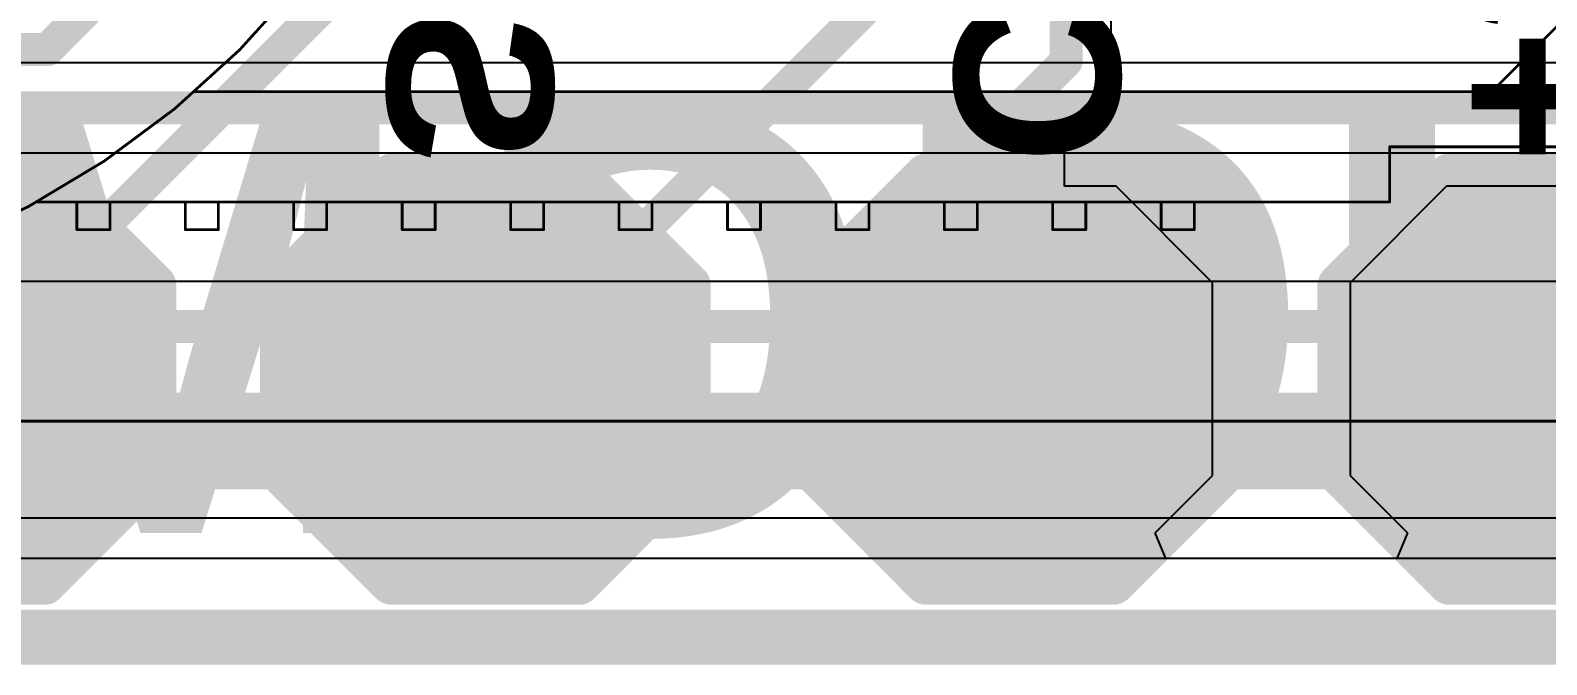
# Model space of a CAD drawing. Header units: inches. Extents: x -11 to 5433, y -4 to 5447.
# Drawn here: x 17.2 to 24.19, y -3.63 to -0.7 of the extents above; entities that cross this region are included whole.
import ezdxf

# ---------------------------------------------------------------- set-up
doc = ezdxf.new("R2010")
doc.units = ezdxf.units.IN
for name, color, linetype in [('Board_outline', 216, 'Continuous'), ('Bottom Layer', 5, 'Continuous'), ('Bottom Overlay', 54, 'Continuous'), ('Bottom Paste', 16, 'Continuous'), ('Bottom Solder', 6, 'Continuous'), ('Ground', 16, 'Continuous'), ('Mechanical 4', 56, 'Continuous'), ('Power', 76, 'Continuous'), ('Top Layer', 1, 'Continuous'), ('Top Overlay', 2, 'Continuous')]:
    doc.layers.add(name, color=color, linetype=linetype)
doc.styles.add('Arial_Bold', font='', dxfattribs={"height": 0.2})
doc.styles.get('Arial_Bold').set_extended_font_data('Arial', bold=True)

# ---------------------------------------------------------------- blocks, each defined once
blk = doc.blocks.new('T__________B_19')
at = {"layer": 'Bottom Layer'}
blk.add_hatch(color=5, dxfattribs=at).paths.add_polyline_path([(0.381, 0.762), (-0.381, 0.762), (-0.762, 0.381), (-0.762, -0.381), (-0.381, -0.762), (0.381, -0.762), (0.762, -0.381), (0.762, 0.381)])
at = {"layer": 'Bottom Paste'}
blk.add_hatch(color=16, dxfattribs=at).paths.add_polyline_path([(0.381, 0.762), (-0.381, 0.762), (-0.762, 0.381), (-0.762, -0.381), (-0.381, -0.762), (0.381, -0.762), (0.762, -0.381), (0.762, 0.381)])
at = {"layer": 'Bottom Solder'}
blk.add_hatch(color=6, dxfattribs=at).paths.add_polyline_path([(0.4318, 0.8636), (-0.4318, 0.8636), (-0.8636, 0.4318), (-0.8636, -0.4318), (-0.4318, -0.8636), (0.4318, -0.8636), (0.8636, -0.4318), (0.8636, 0.4318)])
at = {"layer": 'Bottom Overlay'}
for points in [[(-0.4318, 0.9398, 0.2, 0.2, 0), (-0.9398, 0.4318, 0.2, 0.2, 0)], [(0.4318, 0.9398, 0.2, 0.2, 0), (-0.4318, 0.9398, 0.2, 0.2, 0)], [(0.9398, 0.4318, 0.2, 0.2, 0), (0.4318, 0.9398, 0.2, 0.2, 0)], [(-0.9398, 0.4318, 0.2, 0.2, 0), (-0.9398, -0.4318, 0.2, 0.2, 0)], [(0.9398, 0.4318, 0.2, 0.2, 0), (0.9398, -0.4318, 0.2, 0.2, 0)], [(-0.4318, -0.9398, 0.2, 0.2, 0), (-0.9398, -0.4318, 0.2, 0.2, 0)], [(0.9398, -0.4318, 0.2, 0.2, 0), (0.4318, -0.9398, 0.2, 0.2, 0)], [(0.4318, -0.9398, 0.2, 0.2, 0), (-0.4318, -0.9398, 0.2, 0.2, 0)]]:
    blk.add_lwpolyline(points, format="xyseb", dxfattribs=at)
for points in [[(-0.4818, 0.9398, 0.1, 0.1, 1), (-0.3818, 0.9398, 0.1, 0.1, 1)], [(-0.4818, 0.9398, 0.1, 0.1, 1), (-0.3818, 0.9398, 0.1, 0.1, 1)], [(0.3818, 0.9398, 0.1, 0.1, 1), (0.4818, 0.9398, 0.1, 0.1, 1)], [(0.3818, 0.9398, 0.1, 0.1, 1), (0.4818, 0.9398, 0.1, 0.1, 1)], [(-0.9898, 0.4318, 0.1, 0.1, 1), (-0.8898, 0.4318, 0.1, 0.1, 1)], [(-0.9898, 0.4318, 0.1, 0.1, 1), (-0.8898, 0.4318, 0.1, 0.1, 1)], [(0.8898, 0.4318, 0.1, 0.1, 1), (0.9898, 0.4318, 0.1, 0.1, 1)], [(0.8898, 0.4318, 0.1, 0.1, 1), (0.9898, 0.4318, 0.1, 0.1, 1)], [(-0.9898, -0.4318, 0.1, 0.1, 1), (-0.8898, -0.4318, 0.1, 0.1, 1)], [(-0.9898, -0.4318, 0.1, 0.1, 1), (-0.8898, -0.4318, 0.1, 0.1, 1)], [(0.8898, -0.4318, 0.1, 0.1, 1), (0.9898, -0.4318, 0.1, 0.1, 1)], [(0.8898, -0.4318, 0.1, 0.1, 1), (0.9898, -0.4318, 0.1, 0.1, 1)], [(-0.4818, -0.9398, 0.1, 0.1, 1), (-0.3818, -0.9398, 0.1, 0.1, 1)], [(-0.4818, -0.9398, 0.1, 0.1, 1), (-0.3818, -0.9398, 0.1, 0.1, 1)], [(0.3818, -0.9398, 0.1, 0.1, 1), (0.4818, -0.9398, 0.1, 0.1, 1)], [(0.3818, -0.9398, 0.1, 0.1, 1), (0.4818, -0.9398, 0.1, 0.1, 1)]]:
    blk.add_lwpolyline(points, format="xyseb", close=True, dxfattribs=at)
blk = doc.blocks.new('T__________B_119')
at = {"layer": 'Bottom Layer'}
blk.add_hatch(color=5, dxfattribs=at).paths.add_polyline_path([(0.381, 0.762), (-0.381, 0.762), (-0.762, 0.381), (-0.762, -0.381), (-0.381, -0.762), (0.381, -0.762), (0.762, -0.381), (0.762, 0.381)])
at = {"layer": 'Bottom Paste'}
blk.add_hatch(color=16, dxfattribs=at).paths.add_polyline_path([(0.381, 0.762), (-0.381, 0.762), (-0.762, 0.381), (-0.762, -0.381), (-0.381, -0.762), (0.381, -0.762), (0.762, -0.381), (0.762, 0.381)])
at = {"layer": 'Bottom Solder'}
blk.add_hatch(color=6, dxfattribs=at).paths.add_polyline_path([(0.4318, 0.8636), (-0.4318, 0.8636), (-0.8636, 0.4318), (-0.8636, -0.4318), (-0.4318, -0.8636), (0.4318, -0.8636), (0.8636, -0.4318), (0.8636, 0.4318)])
at = {"layer": 'Bottom Overlay'}
for points in [[(-0.9398, 0.4318, 0.2, 0.2, 0), (-0.4318, 0.9398, 0.2, 0.2, 0)], [(-0.4318, 0.9398, 0.2, 0.2, 0), (0.4318, 0.9398, 0.2, 0.2, 0)], [(0.4318, 0.9398, 0.2, 0.2, 0), (0.9398, 0.4318, 0.2, 0.2, 0)], [(-0.9398, -0.4318, 0.2, 0.2, 0), (-0.9398, 0.4318, 0.2, 0.2, 0)], [(0.9398, -0.4318, 0.2, 0.2, 0), (0.9398, 0.4318, 0.2, 0.2, 0)], [(-0.9398, -0.4318, 0.2, 0.2, 0), (-0.4318, -0.9398, 0.2, 0.2, 0)], [(0.4318, -0.9398, 0.2, 0.2, 0), (0.9398, -0.4318, 0.2, 0.2, 0)], [(-0.4318, -0.9398, 0.2, 0.2, 0), (0.4318, -0.9398, 0.2, 0.2, 0)]]:
    blk.add_lwpolyline(points, format="xyseb", dxfattribs=at)
for points in [[(-0.4818, 0.9398, 0.1, 0.1, 1), (-0.3818, 0.9398, 0.1, 0.1, 1)], [(-0.4818, 0.9398, 0.1, 0.1, 1), (-0.3818, 0.9398, 0.1, 0.1, 1)], [(0.3818, 0.9398, 0.1, 0.1, 1), (0.4818, 0.9398, 0.1, 0.1, 1)], [(0.3818, 0.9398, 0.1, 0.1, 1), (0.4818, 0.9398, 0.1, 0.1, 1)], [(-0.9898, 0.4318, 0.1, 0.1, 1), (-0.8898, 0.4318, 0.1, 0.1, 1)], [(-0.9898, 0.4318, 0.1, 0.1, 1), (-0.8898, 0.4318, 0.1, 0.1, 1)], [(0.8898, 0.4318, 0.1, 0.1, 1), (0.9898, 0.4318, 0.1, 0.1, 1)], [(0.8898, 0.4318, 0.1, 0.1, 1), (0.9898, 0.4318, 0.1, 0.1, 1)], [(-0.9898, -0.4318, 0.1, 0.1, 1), (-0.8898, -0.4318, 0.1, 0.1, 1)], [(-0.9898, -0.4318, 0.1, 0.1, 1), (-0.8898, -0.4318, 0.1, 0.1, 1)], [(0.8898, -0.4318, 0.1, 0.1, 1), (0.9898, -0.4318, 0.1, 0.1, 1)], [(0.8898, -0.4318, 0.1, 0.1, 1), (0.9898, -0.4318, 0.1, 0.1, 1)], [(-0.4818, -0.9398, 0.1, 0.1, 1), (-0.3818, -0.9398, 0.1, 0.1, 1)], [(-0.4818, -0.9398, 0.1, 0.1, 1), (-0.3818, -0.9398, 0.1, 0.1, 1)], [(0.3818, -0.9398, 0.1, 0.1, 1), (0.4818, -0.9398, 0.1, 0.1, 1)], [(0.3818, -0.9398, 0.1, 0.1, 1), (0.4818, -0.9398, 0.1, 0.1, 1)]]:
    blk.add_lwpolyline(points, format="xyseb", close=True, dxfattribs=at)
blk = doc.blocks.new('T__________B_120')
at = {"layer": 'Bottom Layer'}
blk.add_hatch(color=5, dxfattribs=at).paths.add_polyline_path([(0.381, 0.762), (-0.381, 0.762), (-0.762, 0.381), (-0.762, -0.381), (-0.381, -0.762), (0.381, -0.762), (0.762, -0.381), (0.762, 0.381)])
at = {"layer": 'Bottom Paste'}
blk.add_hatch(color=16, dxfattribs=at).paths.add_polyline_path([(0.381, 0.762), (-0.381, 0.762), (-0.762, 0.381), (-0.762, -0.381), (-0.381, -0.762), (0.381, -0.762), (0.762, -0.381), (0.762, 0.381)])
at = {"layer": 'Bottom Solder'}
blk.add_hatch(color=6, dxfattribs=at).paths.add_polyline_path([(0.4318, 0.8636), (-0.4318, 0.8636), (-0.8636, 0.4318), (-0.8636, -0.4318), (-0.4318, -0.8636), (0.4318, -0.8636), (0.8636, -0.4318), (0.8636, 0.4318)])
at = {"layer": 'Bottom Overlay'}
for points in [[(-0.9398, 0.4318, 0.2, 0.2, 0), (-0.4318, 0.9398, 0.2, 0.2, 0)], [(-0.4318, 0.9398, 0.2, 0.2, 0), (0.4318, 0.9398, 0.2, 0.2, 0)], [(0.4318, 0.9398, 0.2, 0.2, 0), (0.9398, 0.4318, 0.2, 0.2, 0)], [(-0.9398, -0.4318, 0.2, 0.2, 0), (-0.9398, 0.4318, 0.2, 0.2, 0)], [(0.9398, -0.4318, 0.2, 0.2, 0), (0.9398, 0.4318, 0.2, 0.2, 0)], [(-0.9398, -0.4318, 0.2, 0.2, 0), (-0.4318, -0.9398, 0.2, 0.2, 0)], [(0.4318, -0.9398, 0.2, 0.2, 0), (0.9398, -0.4318, 0.2, 0.2, 0)], [(-0.4318, -0.9398, 0.2, 0.2, 0), (0.4318, -0.9398, 0.2, 0.2, 0)]]:
    blk.add_lwpolyline(points, format="xyseb", dxfattribs=at)
for points in [[(-0.4818, 0.9398, 0.1, 0.1, 1), (-0.3818, 0.9398, 0.1, 0.1, 1)], [(-0.4818, 0.9398, 0.1, 0.1, 1), (-0.3818, 0.9398, 0.1, 0.1, 1)], [(0.3818, 0.9398, 0.1, 0.1, 1), (0.4818, 0.9398, 0.1, 0.1, 1)], [(0.3818, 0.9398, 0.1, 0.1, 1), (0.4818, 0.9398, 0.1, 0.1, 1)], [(-0.9898, 0.4318, 0.1, 0.1, 1), (-0.8898, 0.4318, 0.1, 0.1, 1)], [(-0.9898, 0.4318, 0.1, 0.1, 1), (-0.8898, 0.4318, 0.1, 0.1, 1)], [(0.8898, 0.4318, 0.1, 0.1, 1), (0.9898, 0.4318, 0.1, 0.1, 1)], [(0.8898, 0.4318, 0.1, 0.1, 1), (0.9898, 0.4318, 0.1, 0.1, 1)], [(-0.9898, -0.4318, 0.1, 0.1, 1), (-0.8898, -0.4318, 0.1, 0.1, 1)], [(-0.9898, -0.4318, 0.1, 0.1, 1), (-0.8898, -0.4318, 0.1, 0.1, 1)], [(0.8898, -0.4318, 0.1, 0.1, 1), (0.9898, -0.4318, 0.1, 0.1, 1)], [(0.8898, -0.4318, 0.1, 0.1, 1), (0.9898, -0.4318, 0.1, 0.1, 1)], [(-0.4818, -0.9398, 0.1, 0.1, 1), (-0.3818, -0.9398, 0.1, 0.1, 1)], [(-0.4818, -0.9398, 0.1, 0.1, 1), (-0.3818, -0.9398, 0.1, 0.1, 1)], [(0.3818, -0.9398, 0.1, 0.1, 1), (0.4818, -0.9398, 0.1, 0.1, 1)], [(0.3818, -0.9398, 0.1, 0.1, 1), (0.4818, -0.9398, 0.1, 0.1, 1)]]:
    blk.add_lwpolyline(points, format="xyseb", close=True, dxfattribs=at)
blk = doc.blocks.new('T__________B_121')
at = {"layer": 'Bottom Layer'}
blk.add_hatch(color=5, dxfattribs=at).paths.add_polyline_path([(0.381, 0.762), (-0.381, 0.762), (-0.762, 0.381), (-0.762, -0.381), (-0.381, -0.762), (0.381, -0.762), (0.762, -0.381), (0.762, 0.381)])
at = {"layer": 'Bottom Paste'}
blk.add_hatch(color=16, dxfattribs=at).paths.add_polyline_path([(0.381, 0.762), (-0.381, 0.762), (-0.762, 0.381), (-0.762, -0.381), (-0.381, -0.762), (0.381, -0.762), (0.762, -0.381), (0.762, 0.381)])
at = {"layer": 'Bottom Solder'}
blk.add_hatch(color=6, dxfattribs=at).paths.add_polyline_path([(0.4318, 0.8636), (-0.4318, 0.8636), (-0.8636, 0.4318), (-0.8636, -0.4318), (-0.4318, -0.8636), (0.4318, -0.8636), (0.8636, -0.4318), (0.8636, 0.4318)])
at = {"layer": 'Bottom Overlay'}
for points in [[(-0.4318, 0.9398, 0.2, 0.2, 0), (-0.9398, 0.4318, 0.2, 0.2, 0)], [(-0.4318, 0.9398, 0.2, 0.2, 0), (0.4318, 0.9398, 0.2, 0.2, 0)], [(0.4318, 0.9398, 0.2, 0.2, 0), (0.9398, 0.4318, 0.2, 0.2, 0)], [(-0.9398, 0.4318, 0.2, 0.2, 0), (-0.9398, -0.4318, 0.2, 0.2, 0)], [(0.9398, 0.4318, 0.2, 0.2, 0), (0.9398, -0.4318, 0.2, 0.2, 0)], [(-0.9398, -0.4318, 0.2, 0.2, 0), (-0.4318, -0.9398, 0.2, 0.2, 0)], [(0.9398, -0.4318, 0.2, 0.2, 0), (0.4318, -0.9398, 0.2, 0.2, 0)], [(-0.4318, -0.9398, 0.2, 0.2, 0), (0.4318, -0.9398, 0.2, 0.2, 0)]]:
    blk.add_lwpolyline(points, format="xyseb", dxfattribs=at)
for points in [[(-0.4818, 0.9398, 0.1, 0.1, 1), (-0.3818, 0.9398, 0.1, 0.1, 1)], [(-0.4818, 0.9398, 0.1, 0.1, 1), (-0.3818, 0.9398, 0.1, 0.1, 1)], [(0.3818, 0.9398, 0.1, 0.1, 1), (0.4818, 0.9398, 0.1, 0.1, 1)], [(0.3818, 0.9398, 0.1, 0.1, 1), (0.4818, 0.9398, 0.1, 0.1, 1)], [(-0.9898, 0.4318, 0.1, 0.1, 1), (-0.8898, 0.4318, 0.1, 0.1, 1)], [(-0.9898, 0.4318, 0.1, 0.1, 1), (-0.8898, 0.4318, 0.1, 0.1, 1)], [(0.8898, 0.4318, 0.1, 0.1, 1), (0.9898, 0.4318, 0.1, 0.1, 1)], [(0.8898, 0.4318, 0.1, 0.1, 1), (0.9898, 0.4318, 0.1, 0.1, 1)], [(-0.9898, -0.4318, 0.1, 0.1, 1), (-0.8898, -0.4318, 0.1, 0.1, 1)], [(-0.9898, -0.4318, 0.1, 0.1, 1), (-0.8898, -0.4318, 0.1, 0.1, 1)], [(0.8898, -0.4318, 0.1, 0.1, 1), (0.9898, -0.4318, 0.1, 0.1, 1)], [(0.8898, -0.4318, 0.1, 0.1, 1), (0.9898, -0.4318, 0.1, 0.1, 1)], [(-0.4818, -0.9398, 0.1, 0.1, 1), (-0.3818, -0.9398, 0.1, 0.1, 1)], [(-0.4818, -0.9398, 0.1, 0.1, 1), (-0.3818, -0.9398, 0.1, 0.1, 1)], [(0.3818, -0.9398, 0.1, 0.1, 1), (0.4818, -0.9398, 0.1, 0.1, 1)], [(0.3818, -0.9398, 0.1, 0.1, 1), (0.4818, -0.9398, 0.1, 0.1, 1)]]:
    blk.add_lwpolyline(points, format="xyseb", close=True, dxfattribs=at)

msp = doc.modelspace()

# ---------------------------------------------------------------- linework, layer by layer
at = {"layer": 'Board_outline'}
msp.add_lwpolyline([(-9.9266, -3.5, 0.254, 0.254, 0), (66.0734, -3.5, 0.254, 0.254, 0)], format="xyseb", dxfattribs=at)
at = {"layer": 'Bottom Layer'}
for p, q in [((22.1853, -0.8463), (22.1853, 1.9552)), ((22.1695, -0.9256), (22.1853, -0.8463)), ((22.1853, -0.8463), (22.1853, -0.8463)), ((22.1246, -0.9928), (22.1695, -0.9256)), ((21.9711, -1.1463), (22.1246, -0.9928)), ((22.1246, -0.9928), (22.1246, -0.9928)), ((21.9711, -1.4224), (21.9711, -1.1463)), ((22.2084, -1.4224), (21.9711, -1.4224)), ((22.6529, -1.8669), (22.2084, -1.4224)), ((23.7324, -1.4224), (23.2879, -1.8669)), ((24.6214, -1.4224), (23.7324, -1.4224)), ((22.6529, -2.7559), (22.6529, -1.8669)), ((23.2879, -1.8669), (23.2879, -2.7559)), ((22.3887, -3.0201), (22.6529, -2.7559)), ((23.2879, -2.7559), (23.5521, -3.0201)), ((22.4373, -3.1374), (22.3887, -3.0201)), ((23.5521, -3.0201), (23.5035, -3.1374)), ((23.5035, -3.1374), (22.4373, -3.1374))]:
    msp.add_line(p, q, dxfattribs=at)
for points in [[(21.9781, -0.8463, 0.1524, 0.1524, 0), (21.9781, 2.3316, 0.1524, 0.1524, 0)], [(17.2789, -0.7925, 0.1524, 0.1524, 0), (20.0731, 2.0017, 0.1524, 0.1524, 0)], [(16.834, -2.3114, 0.1524, 0.1524, 0), (20.7081, 1.5627, 0.1524, 0.1524, 0)], [(19.345, -2.3114, 0.1524, 0.1524, 0), (21.3431, -0.3133, 0.1524, 0.1524, 0)], [(15.888, -0.7925, 0.1524, 0.1524, 0), (17.2789, -0.7925, 0.1524, 0.1524, 0)], [(21.7639, -1.0605, 0.1524, 0.1524, 0), (21.9781, -0.8463, 0.1524, 0.1524, 0)], [(21.7639, -2.3114, 0.1524, 0.1524, 0), (21.7639, -1.0605, 0.1524, 0.1524, 0)], [(24.1769, -2.3114, 0.3048, 0.3048, 0), (28.321, -2.3114, 0.3048, 0.3048, 0)], [(19.2989, -2.3114, 0.1524, 0.1524, 0), (19.345, -2.3114, 0.1524, 0.1524, 0)]]:
    msp.add_lwpolyline(points, format="xyseb", dxfattribs=at)
for points in [[(17.2408, -0.7925, 0.0762, 0.0762, 1), (17.317, -0.7925, 0.0762, 0.0762, 1)], [(17.2408, -0.7925, 0.0762, 0.0762, 1), (17.317, -0.7925, 0.0762, 0.0762, 1)], [(21.94, -0.8463, 0.0762, 0.0762, 1), (22.0162, -0.8463, 0.0762, 0.0762, 1)], [(21.94, -0.8463, 0.0762, 0.0762, 1), (22.0162, -0.8463, 0.0762, 0.0762, 1)], [(21.7258, -1.0605, 0.0762, 0.0762, 1), (21.802, -1.0605, 0.0762, 0.0762, 1)], [(21.7258, -1.0605, 0.0762, 0.0762, 1), (21.802, -1.0605, 0.0762, 0.0762, 1)], [(24.1007, -2.3114, 0.1524, 0.1524, 1), (24.2531, -2.3114, 0.1524, 0.1524, 1)], [(19.2608, -2.3114, 0.0762, 0.0762, 1), (19.337, -2.3114, 0.0762, 0.0762, 1)], [(19.3069, -2.3114, 0.0762, 0.0762, 1), (19.3831, -2.3114, 0.0762, 0.0762, 1)], [(19.3069, -2.3114, 0.0762, 0.0762, 1), (19.3831, -2.3114, 0.0762, 0.0762, 1)], [(21.7258, -2.3114, 0.0762, 0.0762, 1), (21.802, -2.3114, 0.0762, 0.0762, 1)]]:
    msp.add_lwpolyline(points, format="xyseb", close=True, dxfattribs=at)
at = {"layer": 'Ground'}
for p, q in [((34.123, -0.8533), (15.4407, -0.8533)), ((15.3549, -1.2677), (34.213, -1.2677)), ((33.3983, -1.8616), (15.7436, -1.8616)), ((12.1822, -2.9509), (32.1388, -2.9509)), ((32.1186, -3.1374), (-9.9266, -3.1374))]:
    msp.add_line(p, q, dxfattribs=at)
for points in [[(15.3549, -1.0605, 0.1524, 0.1524, 0), (34.6073, -1.0605, 0.1524, 0.1524, 0)], [(15.6578, -2.0688, 0.1524, 0.1524, 0), (33.7694, -2.0688, 0.1524, 0.1524, 0)], [(12.1822, -2.7178, 0.2032, 0.2032, 0), (32.5564, -2.7178, 0.2032, 0.2032, 0)]]:
    msp.add_lwpolyline(points, format="xyseb", dxfattribs=at)
at = {"layer": 'Mechanical 4'}
for points in [[(19.3747, 2.125, 0.0127, 0.0127, 1), (11.1197, 2.125, 0.0127, 0.0127, 1)], [(17.956, -0.9865, 0.00635, 0.00635, 1), (17.9624, -0.9865, 0.00635, 0.00635, 1)], [(23.9372, -0.9865, 0.00635, 0.00635, 1), (23.9435, -0.9865, 0.00635, 0.00635, 1)], [(23.9372, -0.9865, 0.00635, 0.00635, 1), (23.9435, -0.9865, 0.00635, 0.00635, 1)], [(23.4673, -1.2405, 0.00635, 0.00635, 1), (23.4736, -1.2405, 0.00635, 0.00635, 1)], [(23.4673, -1.2405, 0.00635, 0.00635, 1), (23.4736, -1.2405, 0.00635, 0.00635, 1)], [(17.2278, -1.4945, 0.00635, 0.00635, 1), (17.2342, -1.4945, 0.00635, 0.00635, 1)], [(17.4119, -1.4945, 0.00635, 0.00635, 1), (17.4183, -1.4945, 0.00635, 0.00635, 1)], [(17.5643, -1.4945, 0.00635, 0.00635, 1), (17.5707, -1.4945, 0.00635, 0.00635, 1)], [(17.9121, -1.4945, 0.00635, 0.00635, 1), (17.9184, -1.4945, 0.00635, 0.00635, 1)], [(18.0645, -1.4945, 0.00635, 0.00635, 1), (18.0708, -1.4945, 0.00635, 0.00635, 1)], [(18.4122, -1.4945, 0.00635, 0.00635, 1), (18.4185, -1.4945, 0.00635, 0.00635, 1)], [(18.5646, -1.4945, 0.00635, 0.00635, 1), (18.5709, -1.4945, 0.00635, 0.00635, 1)], [(18.9123, -1.4945, 0.00635, 0.00635, 1), (18.9187, -1.4945, 0.00635, 0.00635, 1)], [(19.0647, -1.4945, 0.00635, 0.00635, 1), (19.0711, -1.4945, 0.00635, 0.00635, 1)], [(19.4124, -1.4945, 0.00635, 0.00635, 1), (19.4188, -1.4945, 0.00635, 0.00635, 1)], [(19.5648, -1.4945, 0.00635, 0.00635, 1), (19.5712, -1.4945, 0.00635, 0.00635, 1)], [(19.9126, -1.4945, 0.00635, 0.00635, 1), (19.9189, -1.4945, 0.00635, 0.00635, 1)], [(20.065, -1.4945, 0.00635, 0.00635, 1), (20.0713, -1.4945, 0.00635, 0.00635, 1)], [(20.4127, -1.4945, 0.00635, 0.00635, 1), (20.419, -1.4945, 0.00635, 0.00635, 1)], [(20.5651, -1.4945, 0.00635, 0.00635, 1), (20.5714, -1.4945, 0.00635, 0.00635, 1)], [(20.9128, -1.4945, 0.00635, 0.00635, 1), (20.9192, -1.4945, 0.00635, 0.00635, 1)], [(21.0652, -1.4945, 0.00635, 0.00635, 1), (21.0716, -1.4945, 0.00635, 0.00635, 1)], [(21.4129, -1.4945, 0.00635, 0.00635, 1), (21.4193, -1.4945, 0.00635, 0.00635, 1)], [(21.5653, -1.4945, 0.00635, 0.00635, 1), (21.5717, -1.4945, 0.00635, 0.00635, 1)], [(21.9131, -1.4945, 0.00635, 0.00635, 1), (21.9194, -1.4945, 0.00635, 0.00635, 1)], [(22.0655, -1.4945, 0.00635, 0.00635, 1), (22.0718, -1.4945, 0.00635, 0.00635, 1)], [(22.4132, -1.4945, 0.00635, 0.00635, 1), (22.4195, -1.4945, 0.00635, 0.00635, 1)], [(22.5656, -1.4945, 0.00635, 0.00635, 1), (22.5719, -1.4945, 0.00635, 0.00635, 1)], [(23.4673, -1.4945, 0.00635, 0.00635, 1), (23.4736, -1.4945, 0.00635, 0.00635, 1)], [(23.4673, -1.4945, 0.00635, 0.00635, 1), (23.4736, -1.4945, 0.00635, 0.00635, 1)], [(17.4119, -1.622, 0.00635, 0.00635, 1), (17.4183, -1.622, 0.00635, 0.00635, 1)], [(17.4119, -1.622, 0.00635, 0.00635, 1), (17.4183, -1.622, 0.00635, 0.00635, 1)], [(17.5643, -1.622, 0.00635, 0.00635, 1), (17.5707, -1.622, 0.00635, 0.00635, 1)], [(17.5643, -1.622, 0.00635, 0.00635, 1), (17.5707, -1.622, 0.00635, 0.00635, 1)], [(17.9121, -1.622, 0.00635, 0.00635, 1), (17.9184, -1.622, 0.00635, 0.00635, 1)], [(17.9121, -1.622, 0.00635, 0.00635, 1), (17.9184, -1.622, 0.00635, 0.00635, 1)], [(18.0645, -1.622, 0.00635, 0.00635, 1), (18.0708, -1.622, 0.00635, 0.00635, 1)], [(18.0645, -1.622, 0.00635, 0.00635, 1), (18.0708, -1.622, 0.00635, 0.00635, 1)], [(18.4122, -1.622, 0.00635, 0.00635, 1), (18.4185, -1.622, 0.00635, 0.00635, 1)], [(18.4122, -1.622, 0.00635, 0.00635, 1), (18.4185, -1.622, 0.00635, 0.00635, 1)], [(18.5646, -1.622, 0.00635, 0.00635, 1), (18.5709, -1.622, 0.00635, 0.00635, 1)], [(18.5646, -1.622, 0.00635, 0.00635, 1), (18.5709, -1.622, 0.00635, 0.00635, 1)], [(18.9123, -1.622, 0.00635, 0.00635, 1), (18.9187, -1.622, 0.00635, 0.00635, 1)], [(18.9123, -1.622, 0.00635, 0.00635, 1), (18.9187, -1.622, 0.00635, 0.00635, 1)], [(19.0647, -1.622, 0.00635, 0.00635, 1), (19.0711, -1.622, 0.00635, 0.00635, 1)], [(19.0647, -1.622, 0.00635, 0.00635, 1), (19.0711, -1.622, 0.00635, 0.00635, 1)], [(19.4124, -1.622, 0.00635, 0.00635, 1), (19.4188, -1.622, 0.00635, 0.00635, 1)], [(19.4124, -1.622, 0.00635, 0.00635, 1), (19.4188, -1.622, 0.00635, 0.00635, 1)], [(19.5648, -1.622, 0.00635, 0.00635, 1), (19.5712, -1.622, 0.00635, 0.00635, 1)], [(19.5648, -1.622, 0.00635, 0.00635, 1), (19.5712, -1.622, 0.00635, 0.00635, 1)], [(19.9126, -1.622, 0.00635, 0.00635, 1), (19.9189, -1.622, 0.00635, 0.00635, 1)], [(19.9126, -1.622, 0.00635, 0.00635, 1), (19.9189, -1.622, 0.00635, 0.00635, 1)], [(20.065, -1.622, 0.00635, 0.00635, 1), (20.0713, -1.622, 0.00635, 0.00635, 1)], [(20.065, -1.622, 0.00635, 0.00635, 1), (20.0713, -1.622, 0.00635, 0.00635, 1)], [(20.4127, -1.622, 0.00635, 0.00635, 1), (20.419, -1.622, 0.00635, 0.00635, 1)], [(20.4127, -1.622, 0.00635, 0.00635, 1), (20.419, -1.622, 0.00635, 0.00635, 1)], [(20.5651, -1.622, 0.00635, 0.00635, 1), (20.5714, -1.622, 0.00635, 0.00635, 1)], [(20.5651, -1.622, 0.00635, 0.00635, 1), (20.5714, -1.622, 0.00635, 0.00635, 1)], [(20.9128, -1.622, 0.00635, 0.00635, 1), (20.9192, -1.622, 0.00635, 0.00635, 1)], [(20.9128, -1.622, 0.00635, 0.00635, 1), (20.9192, -1.622, 0.00635, 0.00635, 1)], [(21.0652, -1.622, 0.00635, 0.00635, 1), (21.0716, -1.622, 0.00635, 0.00635, 1)], [(21.0652, -1.622, 0.00635, 0.00635, 1), (21.0716, -1.622, 0.00635, 0.00635, 1)], [(21.4129, -1.622, 0.00635, 0.00635, 1), (21.4193, -1.622, 0.00635, 0.00635, 1)], [(21.4129, -1.622, 0.00635, 0.00635, 1), (21.4193, -1.622, 0.00635, 0.00635, 1)], [(21.5653, -1.622, 0.00635, 0.00635, 1), (21.5717, -1.622, 0.00635, 0.00635, 1)], [(21.5653, -1.622, 0.00635, 0.00635, 1), (21.5717, -1.622, 0.00635, 0.00635, 1)], [(21.9131, -1.622, 0.00635, 0.00635, 1), (21.9194, -1.622, 0.00635, 0.00635, 1)], [(21.9131, -1.622, 0.00635, 0.00635, 1), (21.9194, -1.622, 0.00635, 0.00635, 1)], [(22.0655, -1.622, 0.00635, 0.00635, 1), (22.0718, -1.622, 0.00635, 0.00635, 1)], [(22.0655, -1.622, 0.00635, 0.00635, 1), (22.0718, -1.622, 0.00635, 0.00635, 1)], [(22.4132, -1.622, 0.00635, 0.00635, 1), (22.4195, -1.622, 0.00635, 0.00635, 1)], [(22.4132, -1.622, 0.00635, 0.00635, 1), (22.4195, -1.622, 0.00635, 0.00635, 1)], [(22.5656, -1.622, 0.00635, 0.00635, 1), (22.5719, -1.622, 0.00635, 0.00635, 1)], [(22.5656, -1.622, 0.00635, 0.00635, 1), (22.5719, -1.622, 0.00635, 0.00635, 1)]]:
    msp.add_lwpolyline(points, format="xyseb", close=True, dxfattribs=at)
for points in [[(19.3747, 2.125, 0.0127, 0.0127, -1), (11.1197, 2.125, 0.0127, 0.0127, 0)], [(23.9404, -0.9865, 0.0127, 0.0127, 0), (25.3374, 0.4105, 0.0127, 0.0127, 0)], [(17.9592, -0.9865, 0.0127, 0.0127, 0), (23.9404, -0.9865, 0.0127, 0.0127, 0)], [(23.4705, -1.4945, 0.0127, 0.0127, 0), (23.4705, -1.2405, 0.0127, 0.0127, 0)], [(23.4705, -1.2405, 0.0127, 0.0127, 0), (24.3595, -1.2405, 0.0127, 0.0127, 0)], [(17.231, -1.4945, 0.0127, 0.0127, 0), (23.4705, -1.4945, 0.0127, 0.0127, 0)], [(17.4151, -1.622, 0.0127, 0.0127, 0), (17.4151, -1.4945, 0.0127, 0.0127, 0)], [(17.5675, -1.622, 0.0127, 0.0127, 0), (17.5675, -1.4945, 0.0127, 0.0127, 0)], [(17.9152, -1.622, 0.0127, 0.0127, 0), (17.9152, -1.4945, 0.0127, 0.0127, 0)], [(18.0676, -1.622, 0.0127, 0.0127, 0), (18.0676, -1.4945, 0.0127, 0.0127, 0)], [(18.4154, -1.622, 0.0127, 0.0127, 0), (18.4154, -1.4945, 0.0127, 0.0127, 0)], [(18.5678, -1.622, 0.0127, 0.0127, 0), (18.5678, -1.4945, 0.0127, 0.0127, 0)], [(18.9155, -1.622, 0.0127, 0.0127, 0), (18.9155, -1.4945, 0.0127, 0.0127, 0)], [(19.0679, -1.622, 0.0127, 0.0127, 0), (19.0679, -1.4945, 0.0127, 0.0127, 0)], [(19.4156, -1.622, 0.0127, 0.0127, 0), (19.4156, -1.4945, 0.0127, 0.0127, 0)], [(19.568, -1.622, 0.0127, 0.0127, 0), (19.568, -1.4945, 0.0127, 0.0127, 0)], [(19.9157, -1.622, 0.0127, 0.0127, 0), (19.9157, -1.4945, 0.0127, 0.0127, 0)], [(20.0681, -1.622, 0.0127, 0.0127, 0), (20.0681, -1.4945, 0.0127, 0.0127, 0)], [(20.4159, -1.622, 0.0127, 0.0127, 0), (20.4159, -1.4945, 0.0127, 0.0127, 0)], [(20.5683, -1.622, 0.0127, 0.0127, 0), (20.5683, -1.4945, 0.0127, 0.0127, 0)], [(20.916, -1.622, 0.0127, 0.0127, 0), (20.916, -1.4945, 0.0127, 0.0127, 0)], [(21.0684, -1.622, 0.0127, 0.0127, 0), (21.0684, -1.4945, 0.0127, 0.0127, 0)], [(21.4161, -1.622, 0.0127, 0.0127, 0), (21.4161, -1.4945, 0.0127, 0.0127, 0)], [(21.5685, -1.622, 0.0127, 0.0127, 0), (21.5685, -1.4945, 0.0127, 0.0127, 0)], [(21.9162, -1.622, 0.0127, 0.0127, 0), (21.9162, -1.4945, 0.0127, 0.0127, 0)], [(22.0686, -1.622, 0.0127, 0.0127, 0), (22.0686, -1.4945, 0.0127, 0.0127, 0)], [(22.4164, -1.622, 0.0127, 0.0127, 0), (22.4164, -1.4945, 0.0127, 0.0127, 0)], [(22.5688, -1.622, 0.0127, 0.0127, 0), (22.5688, -1.4945, 0.0127, 0.0127, 0)], [(17.4151, -1.622, 0.0127, 0.0127, 0), (17.5675, -1.622, 0.0127, 0.0127, 0)], [(17.9152, -1.622, 0.0127, 0.0127, 0), (18.0676, -1.622, 0.0127, 0.0127, 0)], [(18.4154, -1.622, 0.0127, 0.0127, 0), (18.5678, -1.622, 0.0127, 0.0127, 0)], [(18.9155, -1.622, 0.0127, 0.0127, 0), (19.0679, -1.622, 0.0127, 0.0127, 0)], [(19.4156, -1.622, 0.0127, 0.0127, 0), (19.568, -1.622, 0.0127, 0.0127, 0)], [(19.9157, -1.622, 0.0127, 0.0127, 0), (20.0681, -1.622, 0.0127, 0.0127, 0)], [(20.4159, -1.622, 0.0127, 0.0127, 0), (20.5683, -1.622, 0.0127, 0.0127, 0)], [(20.916, -1.622, 0.0127, 0.0127, 0), (21.0684, -1.622, 0.0127, 0.0127, 0)], [(21.4161, -1.622, 0.0127, 0.0127, 0), (21.5685, -1.622, 0.0127, 0.0127, 0)], [(21.9162, -1.622, 0.0127, 0.0127, 0), (22.0686, -1.622, 0.0127, 0.0127, 0)], [(22.4164, -1.622, 0.0127, 0.0127, 0), (22.5688, -1.622, 0.0127, 0.0127, 0)], [(-2.5, -2.5, 0.254, 0.254, 0), (67.5, -2.5, 0.254, 0.254, 0)], [(-2.5028, -2.505, 0.0127, 0.0127, 0), (67.4972, -2.505, 0.0127, 0.0127, 0)]]:
    msp.add_lwpolyline(points, format="xyseb", dxfattribs=at)
at = {"layer": 'Power'}
msp.add_line((32.1926, -3.1374), (0.8741, -3.1374), dxfattribs=at)
at = {"layer": 'Top Layer'}
msp.add_line((28.2753, -3.1374), (-9.9266, -3.1374), dxfattribs=at)

# ---------------------------------------------------------------- block references
for name, p, rotation in [('T__________B_121', (16.834, -2.3114), 90), ('T__________B_19', (24.1769, -2.3114), 180)]:
    msp.add_blockref(name, p, dxfattribs=dict(rotation=rotation))
for name, p in [('T__________B_120', (19.2989, -2.3114)), ('T__________B_119', (21.7639, -2.3114))]:
    msp.add_blockref(name, p)

# ---------------------------------------------------------------- texts
at = {"layer": 'Bottom Overlay', "style": 'Arial_Bold', "text_generation_flag": 2}
for s, p in [('SCLK', (18.8479, -1.3202)), ('CS_N', (21.4634, -1.3202)), ('+3V3', (23.761, -1.3202))]:
    msp.add_text(s, height=0.762, rotation=270, dxfattribs=at).set_placement(p)
at = {"layer": 'Top Overlay', "style": 'Arial_Bold'}
msp.add_text('POWER MODULE V.11.0.0', height=1.968, rotation=360, dxfattribs=at).set_placement((5.5555, -3.0195))

doc.saveas('drawing.dxf')
